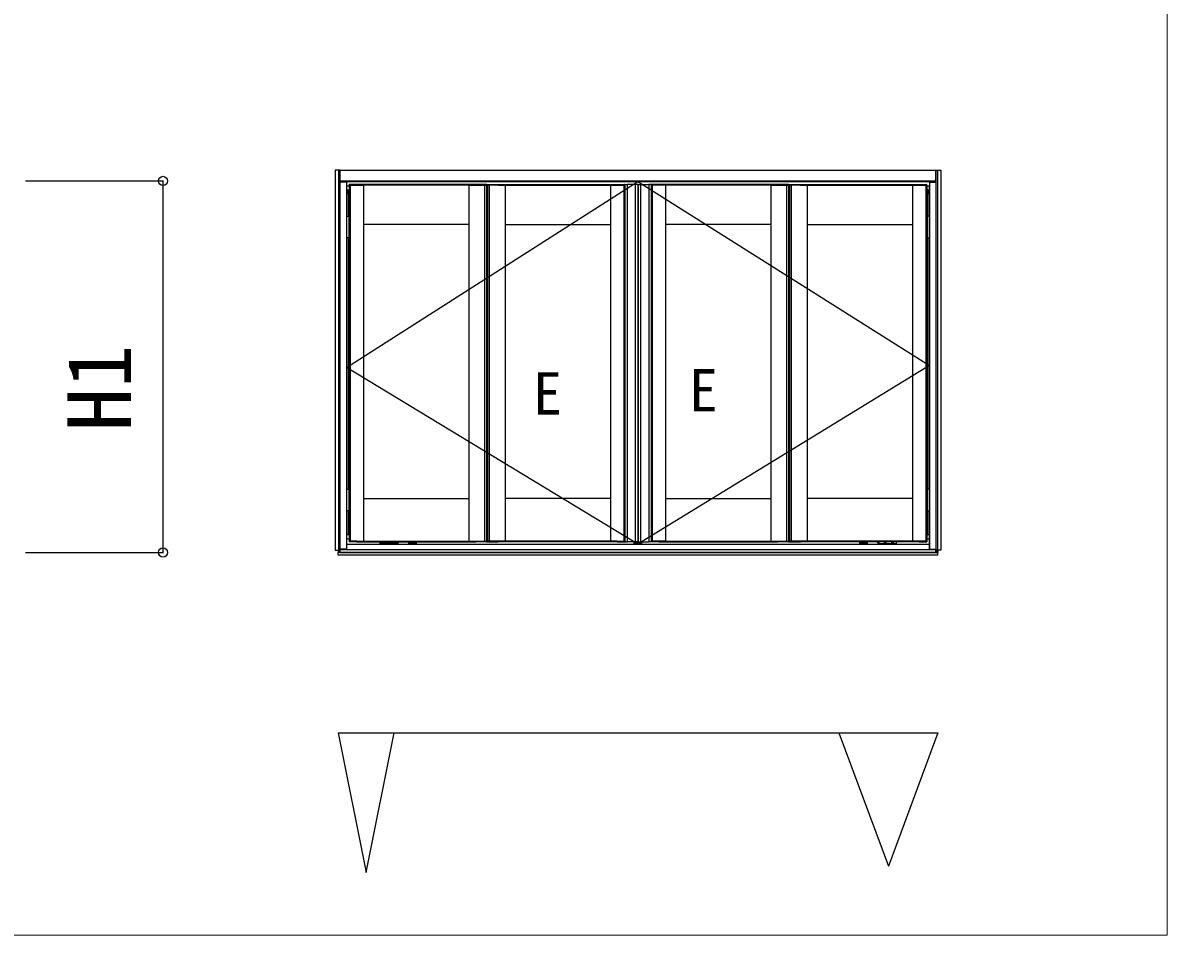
# Model space of a CAD drawing. Units: millimetres, scale not verified. Extents: x -10500 to 10500, y -15656 to 15563.
# Drawn here: x -122 to 3041, y 1034 to 3556 of the extents above; entities that cross this region are included whole.
import ezdxf
from ezdxf.enums import TextEntityAlignment as Align

# ---------------------------------------------------------------- set-up
doc = ezdxf.new("R2010")
doc.units = ezdxf.units.MM
doc.header["$LTSCALE"] = 80
doc.layers.add('0-1_TABLE1', color=7, linetype='Continuous', lineweight=18)
doc.layers.add('0-3_YKK_A1', color=4, linetype='Continuous')
doc.layers.add('0-4_YKK_D', color=6, linetype='Continuous')
doc.styles.add('ＭＳ ゴシック', font='')
doc.styles.get('ＭＳ ゴシック').set_extended_font_data('MS Gothic')

msp = doc.modelspace()

# ---------------------------------------------------------------- linework, layer by layer
at = {"layer": '0-1_TABLE1'}
for p in [(3040.95, 11394.5), (-8900, 1034.5)]:
    msp.add_line(p, (3040.95, 1034.5), dxfattribs=at)
at = {"layer": '0-3_YKK_A1'}
for p, q in [((753.95, 3149.5), (740.95, 3149.5)), ((740.95, 3149.5), (740.95, 2098.5)), ((749.75, 3149.5), (749.75, 2098.5)), ((753.95, 3149.5), (753.95, 2092.5)), ((754.45, 3149.5), (2401.45, 3149.5)), ((754.45, 3116.5), (754.45, 3149.5)), ((2401.45, 3116.5), (2401.45, 3149.5)), ((2401.95, 3149.5), (2401.95, 2092.5)), ((2401.95, 3149.5), (2414.95, 3149.5)), ((2406.15, 3149.5), (2406.15, 2098.5)), ((2414.95, 3149.5), (2414.95, 2098.5)), ((771.95, 3116.5), (753.95, 3116.5)), ((754.45, 3119.5), (2401.45, 3119.5)), ((754.45, 3117.5), (2401.45, 3117.5)), ((768.35, 3116.5), (768.35, 3117.5)), ((769.45, 3116.5), (769.45, 3117.5)), ((771.95, 3116.5), (771.95, 2101.5)), ((771.95, 3106), (779.45, 3106)), ((771.95, 3105.7), (772.45, 3105.7)), ((772.45, 3105.7), (772.45, 2101.5)), ((779.45, 3107.5), (779.45, 2123.5)), ((779.45, 3107.5), (818.95, 3107.5)), ((781.95, 3107.5), (781.95, 2123.5)), ((782.25, 3107.5), (782.25, 3109.5)), ((800.45, 3109.5), (800.45, 3107.5)), ((1128.95, 3109.5), (800.45, 3109.5)), ((1128.95, 3107.5), (800.45, 3107.5)), ((818.95, 3107.5), (818.95, 2123.5)), ((1110.45, 3107.5), (1110.45, 2123.5)), ((1110.45, 3107.5), (1153.95, 3107.5)), ((1128.95, 3109.5), (1128.95, 3107.5)), ((1128.95, 3107.5), (1128.95, 3109)), ((1128.95, 3107.5), (1159.95, 3107.5)), ((1159.45, 3109.5), (1129.45, 3109.49)), ((1153.95, 3107.5), (1153.95, 2123.5)), ((1153.95, 3107.5), (1161.95, 3107.5)), ((1153.95, 3107.5), (1153.95, 2123.5)), ((1158.95, 3107.5), (1158.95, 2123.5)), ((1166.95, 3107.5), (1158.95, 3107.5)), ((1159.95, 3107.5), (1159.95, 3109.01)), ((1159.95, 3107.5), (1159.95, 2123.5)), ((1160.95, 3107.5), (1160.95, 3109.01)), ((1160.95, 3107.5), (1160.95, 2123.5)), ((1191.95, 3107.5), (1160.95, 3107.5)), ((1161.45, 3109.5), (1191.45, 3109.49)), ((1161.95, 3107.5), (1161.95, 2123.5)), ((1166.95, 3107.5), (1166.95, 2123.5)), ((1210.45, 3107.5), (1166.95, 3107.5)), ((1166.95, 3107.5), (1166.95, 2123.5)), ((1191.95, 3109.5), (1191.95, 3107.5)), ((1191.95, 3109.5), (1520.45, 3109.5)), ((1191.95, 3107.5), (1191.95, 3109)), ((1191.95, 3107.5), (1520.45, 3107.5)), ((1210.45, 3107.5), (1210.45, 2123.5)), ((1501.95, 3107.5), (1541.45, 3107.5)), ((1501.95, 3107.5), (1501.95, 2123.5)), ((1520.45, 3109.5), (1520.45, 3107.5)), ((1538.65, 3107.5), (1538.65, 3109.5)), ((1538.95, 3107.5), (1538.95, 2123.5)), ((1539.95, 3109.5), (1547.95, 3109.5)), ((1541.45, 3107.5), (1541.45, 2123.5)), ((1570.45, 3109.5), (1547.95, 3109.5)), ((1547.95, 3109.5), (1547.95, 2121.5)), ((1547.95, 3109.5), (1547.95, 2121.5)), ((1570.45, 3109.5), (1570.45, 2121.5)), ((1570.45, 3109.5), (1570.45, 2121.5)), ((1578.45, 3109.5), (1570.45, 3109.5)), ((1577.45, 3109.5), (1577.45, 2121.5)), ((1577.45, 3109.5), (1585.45, 3109.5)), ((1577.45, 3109.5), (1577.45, 2121.5)), ((1578.45, 3109.5), (1578.45, 2121.5)), ((1578.45, 3109.5), (1578.45, 2121.5)), ((1585.45, 3109.5), (1607.95, 3109.5)), ((1585.45, 3109.5), (1585.45, 2121.5)), ((1585.45, 3109.5), (1585.45, 2121.5)), ((1607.95, 3109.5), (1607.95, 2121.5)), ((1607.95, 3109.5), (1607.95, 2121.5)), ((1615.95, 3109.5), (1607.95, 3109.5)), ((1653.95, 3107.5), (1614.45, 3107.5)), ((1614.45, 3107.5), (1614.45, 2123.5)), ((1616.95, 3107.5), (1616.95, 2123.5)), ((1617.25, 3107.5), (1617.25, 3109.5)), ((1635.45, 3109.5), (1635.45, 3107.5)), ((1963.95, 3109.5), (1635.45, 3109.5)), ((1963.95, 3107.5), (1635.45, 3107.5)), ((1653.95, 3107.5), (1653.95, 2123.5)), ((1945.45, 3107.5), (1945.45, 2123.5)), ((1945.45, 3107.5), (1988.95, 3107.5)), ((1963.95, 3109.5), (1963.95, 3107.5)), ((1963.95, 3107.5), (1963.95, 3109)), ((1963.95, 3107.5), (1994.95, 3107.5)), ((1994.45, 3109.5), (1964.45, 3109.49)), ((1988.95, 3107.5), (1988.95, 2123.5)), ((1988.95, 3107.5), (1996.95, 3107.5)), ((1988.95, 3107.5), (1988.95, 2123.5)), ((1993.95, 3107.5), (1993.95, 2123.5)), ((2001.95, 3107.5), (1993.95, 3107.5)), ((1994.95, 3107.5), (1994.95, 3109.01)), ((1994.95, 3107.5), (1994.95, 2123.5)), ((1995.95, 3107.5), (1995.95, 3109.01)), ((2026.95, 3107.5), (1995.95, 3107.5)), ((1995.95, 3107.5), (1995.95, 2123.5)), ((1996.45, 3109.5), (2026.45, 3109.49)), ((1996.95, 3107.5), (1996.95, 2123.5)), ((2001.95, 3107.5), (2001.95, 2123.5)), ((2045.45, 3107.5), (2001.95, 3107.5)), ((2001.95, 3107.5), (2001.95, 2123.5)), ((2026.95, 3109.5), (2026.95, 3107.5)), ((2026.95, 3109.5), (2355.45, 3109.5)), ((2026.95, 3107.5), (2026.95, 3109)), ((2026.95, 3107.5), (2355.45, 3107.5)), ((2045.45, 3107.5), (2045.45, 2123.5)), ((2336.95, 3107.5), (2336.95, 2123.5)), ((2376.45, 3107.5), (2336.95, 3107.5)), ((2355.45, 3109.5), (2355.45, 3107.5)), ((2373.65, 3107.5), (2373.65, 3109.5)), ((2373.95, 3107.5), (2373.95, 2123.5)), ((2376.45, 3107.5), (2376.45, 2123.5)), ((2376.45, 3106), (2383.95, 3106)), ((2383.45, 3105.7), (2383.45, 2101.5)), ((2383.95, 3105.7), (2383.45, 3105.7)), ((2383.95, 3116.5), (2383.95, 2101.5)), ((2383.95, 3116.5), (2401.95, 3116.5)), ((2386.45, 3116.5), (2386.45, 3117.5)), ((2387.55, 3116.5), (2387.55, 3117.5)), ((772.45, 3095), (779.45, 3095)), ((772.45, 3092.5), (779.45, 3092.5)), ((772.45, 3088.5), (779.45, 3088.5)), ((772.45, 3085), (779.45, 3085)), ((776.95, 3084.7), (776.95, 3022)), ((779.45, 3084.7), (776.95, 3084.7)), ((779.45, 3084.7), (779.45, 2142.5)), ((2376.45, 3095), (2383.45, 3095)), ((2376.45, 3092.5), (2383.45, 3092.5)), ((2376.45, 3088.5), (2383.45, 3088.5)), ((2376.45, 3085), (2383.45, 3085)), ((2376.45, 3084.7), (2376.45, 2142.5)), ((2376.45, 3084.7), (2378.95, 3084.7)), ((2378.95, 3084.7), (2378.95, 3022)), ((778.45, 3063), (779.45, 3063)), ((2377.45, 3063), (2376.45, 3063)), ((772.45, 3022), (779.45, 3022)), ((778.45, 3023), (779.45, 3023)), ((779.45, 3023), (778.45, 3023)), ((779.45, 3022), (778.45, 3022)), ((2377.45, 3023), (2376.45, 3023)), ((2376.45, 3023), (2377.45, 3023)), ((2376.45, 3022), (2377.45, 3022)), ((2383.45, 3022), (2376.45, 3022)), ((1110.45, 2999.5), (818.95, 2999.5)), ((1210.45, 2999.5), (1501.95, 2999.5)), ((1945.45, 2999.5), (1653.95, 2999.5)), ((2045.45, 2999.5), (2336.95, 2999.5)), ((779.45, 2962), (772.45, 2962)), ((776.95, 2962), (776.95, 2267.5)), ((779.45, 2961), (778.45, 2961)), ((778.45, 2961), (779.45, 2961)), ((2376.45, 2962), (2383.45, 2962)), ((2376.45, 2961), (2377.45, 2961)), ((2377.45, 2961), (2376.45, 2961)), ((2378.95, 2962), (2378.95, 2267.5)), ((779.45, 2921), (778.45, 2921)), ((778.45, 2918.5), (779.45, 2918.5)), ((2376.45, 2921), (2377.45, 2921)), ((2377.45, 2918.5), (2376.45, 2918.5)), ((778.45, 2308.5), (779.45, 2308.5)), ((2377.45, 2308.5), (2376.45, 2308.5)), ((772.45, 2267.5), (779.45, 2267.5)), ((778.45, 2268.5), (779.45, 2268.5)), ((779.45, 2268.5), (778.45, 2268.5)), ((779.45, 2267.5), (778.45, 2267.5)), ((2377.45, 2268.5), (2376.45, 2268.5)), ((2376.45, 2268.5), (2377.45, 2268.5)), ((2376.45, 2267.5), (2377.45, 2267.5)), ((2383.45, 2267.5), (2376.45, 2267.5)), ((818.95, 2241.5), (1110.45, 2241.5)), ((1501.95, 2241.5), (1210.45, 2241.5)), ((1653.95, 2241.5), (1945.45, 2241.5)), ((2336.95, 2241.5), (2045.45, 2241.5)), ((779.45, 2207.5), (772.45, 2207.5)), ((776.95, 2207.5), (776.95, 2142.5)), ((779.45, 2206.5), (778.45, 2206.5)), ((778.45, 2206.5), (779.45, 2206.5)), ((2376.45, 2207.5), (2383.45, 2207.5)), ((2376.45, 2206.5), (2377.45, 2206.5)), ((2377.45, 2206.5), (2376.45, 2206.5)), ((2378.95, 2207.5), (2378.95, 2142.5)), ((779.45, 2166.5), (778.45, 2166.5)), ((778.45, 2164), (779.45, 2164)), ((2376.45, 2166.5), (2377.45, 2166.5)), ((2377.45, 2164), (2376.45, 2164)), ((779.45, 2142.5), (772.45, 2142.5)), ((772.45, 2142.5), (779.45, 2142.5)), ((772.45, 2130.5), (779.45, 2130.5)), ((779.45, 2123.5), (818.95, 2123.5)), ((782.25, 2123.5), (782.25, 2121.5)), ((800.45, 2123.5), (1128.95, 2123.5)), ((800.45, 2121.5), (800.45, 2123.5)), ((800.45, 2121.5), (1128.95, 2121.5)), ((864.15, 2121.5), (864.15, 2117.3)), ((873.8, 2121.45), (873.8, 2120.25)), ((874.5, 2120.25), (873.8, 2120.25)), ((874.5, 2121.45), (874.5, 2120.25)), ((893.8, 2121.45), (893.8, 2120.25)), ((894.5, 2120.25), (893.8, 2120.25)), ((894.5, 2121.45), (894.5, 2120.25)), ((912.15, 2121.5), (912.15, 2117.3)), ((914.11, 2121.5), (914.3, 2121.15)), ((914.15, 2121.5), (914.15, 2117.3)), ((914.15, 2118.7), (914.15, 2121.5)), ((916.11, 2120.25), (914.3, 2121.15)), ((944.45, 2119.61), (964.45, 2119.61)), ((944.46, 2121.1), (964.44, 2121.1)), ((964.45, 2120.8), (964.45, 2116.8)), ((1110.45, 2123.5), (1153.95, 2123.5)), ((1128.95, 2123.5), (1159.95, 2123.5)), ((1128.95, 2123.5), (1128.95, 2122)), ((1128.95, 2121.5), (1128.95, 2123.5)), ((1159.45, 2121.5), (1129.45, 2121.51)), ((1153.95, 2123.5), (1161.95, 2123.5)), ((1166.95, 2123.5), (1158.95, 2123.5)), ((1159.95, 2123.5), (1159.95, 2121.99)), ((1191.95, 2123.5), (1160.95, 2123.5)), ((1160.95, 2123.5), (1160.95, 2121.99)), ((1161.45, 2121.5), (1191.45, 2121.51)), ((1210.45, 2123.5), (1166.95, 2123.5)), ((1191.95, 2123.5), (1191.95, 2122)), ((1520.45, 2123.5), (1191.95, 2123.5)), ((1191.95, 2121.5), (1191.95, 2123.5)), ((1520.45, 2121.5), (1191.95, 2121.5)), ((1501.95, 2123.5), (1541.45, 2123.5)), ((1520.45, 2121.5), (1520.45, 2123.5)), ((1538.65, 2123.5), (1538.65, 2121.5)), ((1539.95, 2121.5), (1547.95, 2121.5)), ((1570.45, 2121.5), (1547.95, 2121.5)), ((1567.95, 2119.61), (1587.95, 2119.61)), ((1567.96, 2121.1), (1587.94, 2121.1)), ((1578.45, 2121.5), (1570.45, 2121.5)), ((1577.45, 2121.5), (1585.45, 2121.5)), ((1585.45, 2121.5), (1607.95, 2121.5)), ((1587.95, 2120.8), (1587.95, 2116.8)), ((1615.95, 2121.5), (1607.95, 2121.5)), ((1653.95, 2123.5), (1614.45, 2123.5)), ((1617.25, 2123.5), (1617.25, 2121.5)), ((1635.45, 2123.5), (1963.95, 2123.5)), ((1635.45, 2121.5), (1635.45, 2123.5)), ((1635.45, 2121.5), (1963.95, 2121.5)), ((1945.45, 2123.5), (1988.95, 2123.5)), ((1963.95, 2123.5), (1994.95, 2123.5)), ((1963.95, 2123.5), (1963.95, 2122)), ((1963.95, 2121.5), (1963.95, 2123.5)), ((1994.45, 2121.5), (1964.45, 2121.51)), ((1988.95, 2123.5), (1996.95, 2123.5)), ((2001.95, 2123.5), (1993.95, 2123.5)), ((1994.95, 2123.5), (1994.95, 2121.99)), ((2026.95, 2123.5), (1995.95, 2123.5)), ((1995.95, 2123.5), (1995.95, 2121.99)), ((1996.45, 2121.5), (2026.45, 2121.51)), ((2045.45, 2123.5), (2001.95, 2123.5)), ((2026.95, 2123.5), (2026.95, 2122)), ((2355.45, 2123.5), (2026.95, 2123.5)), ((2026.95, 2121.5), (2026.95, 2123.5)), ((2355.45, 2121.5), (2026.95, 2121.5)), ((2191.45, 2119.61), (2211.45, 2119.61)), ((2191.46, 2121.1), (2211.44, 2121.1)), ((2211.45, 2120.8), (2211.45, 2116.8)), ((2239.78, 2120.25), (2241.6, 2121.15)), ((2241.78, 2121.5), (2241.6, 2121.15)), ((2241.75, 2121.5), (2241.75, 2117.3)), ((2241.75, 2118.7), (2241.75, 2121.5)), ((2243.75, 2121.5), (2243.75, 2117.3)), ((2261.4, 2121.45), (2261.4, 2120.25)), ((2262.1, 2120.25), (2261.4, 2120.25)), ((2262.1, 2121.45), (2262.1, 2120.25)), ((2281.4, 2121.45), (2281.4, 2120.25)), ((2282.1, 2120.25), (2281.4, 2120.25)), ((2282.1, 2121.45), (2282.1, 2120.25)), ((2291.75, 2121.5), (2291.75, 2117.3)), ((2376.45, 2123.5), (2336.95, 2123.5)), ((2355.45, 2121.5), (2355.45, 2123.5)), ((2373.65, 2123.5), (2373.65, 2121.5)), ((2376.45, 2142.5), (2383.45, 2142.5)), ((2376.45, 2142.5), (2383.45, 2142.5)), ((2376.45, 2130.5), (2383.45, 2130.5)), ((740.95, 2098.5), (752.85, 2098.5)), ((748.95, 2098.5), (748.95, 2092.5)), ((753.95, 2092.5), (748.95, 2092.5)), ((2406.95, 2092.5), (748.95, 2092.5)), ((748.95, 2084.5), (748.95, 2092.5)), ((752.85, 2098.5), (752.85, 2092.5)), ((772.45, 2101.5), (753.95, 2101.5)), ((754.45, 2092.5), (754.45, 2101.5)), ((754.45, 2100.54), (2401.45, 2100.54)), ((754.45, 2092.5), (2401.45, 2092.5)), ((772.45, 2115.74), (2383.45, 2115.74)), ((912.15, 2117.3), (864.15, 2117.3)), ((2243.75, 2117.3), (2291.75, 2117.3)), ((2383.45, 2101.5), (2401.95, 2101.5)), ((2401.45, 2092.5), (2401.45, 2101.5)), ((2401.95, 2092.5), (2406.95, 2092.5)), ((2403.05, 2098.5), (2403.05, 2092.5)), ((2414.95, 2098.5), (2403.05, 2098.5)), ((2406.95, 2098.5), (2406.95, 2092.5)), ((2406.95, 2084.5), (2406.95, 2092.5)), ((2406.95, 2084.5), (748.95, 2084.5))]:
    msp.add_line(p, q, dxfattribs=at)
for points in [[(754.45, 3149.5), (753.95, 3149.5), (753.95, 3116.5), (754.45, 3116.5)], [(2401.95, 3149.5), (2401.45, 3149.5), (2401.45, 3116.5), (2401.95, 3116.5)], [(1577.95, 3117.5), (2383.95, 2609), (1577.95, 2115.74), (772.45, 2603.6)], [(753.95, 2092.5), (754.45, 2092.5), (754.45, 2101.5), (753.95, 2101.5)], [(2401.95, 2092.5), (2401.45, 2092.5), (2401.45, 2101.5), (2401.95, 2101.5)]]:
    msp.add_lwpolyline(points, close=True, dxfattribs=at)
for points in [[(800.45, 3107.5), (779.25, 3107.5), (779.25, 3109)], [(800.45, 3107.5), (800.45, 3109.5), (779.75, 3109.5)], [(1520.45, 3107.5), (1520.45, 3109.5), (1541.15, 3109.5)], [(1520.45, 3107.5), (1541.65, 3107.5), (1541.65, 3109)], [(1635.45, 3107.5), (1614.25, 3107.5), (1614.25, 3109)], [(1635.45, 3107.5), (1635.45, 3109.5), (1614.75, 3109.5)], [(2355.45, 3107.5), (2355.45, 3109.5), (2376.15, 3109.5)], [(2355.45, 3107.5), (2376.65, 3107.5), (2376.65, 3109)], [(778.45, 3063), (778.45, 3023), (778.45, 2961), (778.45, 2921)], [(2377.45, 3063), (2377.45, 3023), (2377.45, 2961), (2377.45, 2921)], [(779.45, 2962), (778.45, 2962), (779.45, 2962)], [(2376.45, 2962), (2377.45, 2962), (2376.45, 2962)], [(779.45, 2920.5), (778.45, 2920.5), (778.45, 2918.5)], [(2376.45, 2920.5), (2377.45, 2920.5), (2377.45, 2918.5)], [(778.45, 2308.5), (778.45, 2268.5), (778.45, 2206.5), (778.45, 2166.5)], [(2377.45, 2308.5), (2377.45, 2268.5), (2377.45, 2206.5), (2377.45, 2166.5)], [(779.45, 2207.5), (778.45, 2207.5), (779.45, 2207.5)], [(2376.45, 2207.5), (2377.45, 2207.5), (2376.45, 2207.5)], [(779.45, 2166), (778.45, 2166), (778.45, 2164)], [(2376.45, 2166), (2377.45, 2166), (2377.45, 2164)], [(800.45, 2123.5), (779.25, 2123.5), (779.25, 2122)], [(800.45, 2123.5), (800.45, 2121.5), (779.75, 2121.5)], [(912.15, 2121.5), (912.15, 2117.3), (914.15, 2117.3)], [(964.45, 2116.8), (944.45, 2116.8), (944.45, 2120.8)], [(1520.45, 2123.5), (1541.65, 2123.5), (1541.65, 2122)], [(1520.45, 2123.5), (1520.45, 2121.5), (1541.15, 2121.5)], [(1587.95, 2116.8), (1567.95, 2116.8), (1567.95, 2120.8)], [(1635.45, 2123.5), (1614.25, 2123.5), (1614.25, 2122)], [(1635.45, 2123.5), (1635.45, 2121.5), (1614.75, 2121.5)], [(2211.45, 2116.8), (2191.45, 2116.8), (2191.45, 2120.8)], [(2243.75, 2121.5), (2243.75, 2117.3), (2241.75, 2117.3)], [(2355.45, 2123.5), (2376.65, 2123.5), (2376.65, 2122)], [(2355.45, 2123.5), (2355.45, 2121.5), (2376.15, 2121.5)]]:
    msp.add_lwpolyline(points, dxfattribs=at)
for centre, radius, start, end in [((779.75, 3109), 0.5, 90, 180), ((1129.45, 3108.99), 0.5, 90.0054, 180.0054), ((1159.45, 3109), 0.5, 0.00541, 90.0054), ((1161.45, 3109), 0.5, 89.9946, 179.99459), ((1191.45, 3108.99), 0.5, 359.9946, 89.9946), ((1541.15, 3109), 0.5, 0, 90), ((1614.75, 3109), 0.5, 90, 180), ((1964.45, 3108.99), 0.5, 90.0054, 180.0054), ((1994.45, 3109), 0.5, 0.00541, 90.0054), ((1996.45, 3109), 0.5, 89.9946, 179.99459), ((2026.45, 3108.99), 0.5, 359.9946, 89.9946), ((2376.15, 3109), 0.5, 0, 90), ((779.45, 3064), 1, 90, 270), ((2376.45, 3064), 1, 270, 90), ((779.45, 2309.5), 1, 90, 270), ((2376.45, 2309.5), 1, 270, 90), ((779.75, 2122), 0.5, 180, 270), ((874.15, 2122.3), 3.75, 192.27968, 347.72032), ((873.3, 2121.45), 0.5, 0, 6.01972), ((875, 2121.45), 0.5, 173.98028, 180), ((894.15, 2122.3), 3.75, 192.27968, 347.72032), ((893.3, 2121.45), 0.5, 0, 6.01972), ((895, 2121.45), 0.5, 173.98028, 180), ((912.45, 2122.3), 4.2, 297.28096, 349.05338), ((949.45, 2120.8), 5, 171.92397, 180), ((959.45, 2120.8), 5, 0, 8.07603), ((1129.45, 2122.01), 0.5, 179.9946, 269.9946), ((1159.45, 2122), 0.5, 269.9946, 359.99459), ((1161.45, 2122), 0.5, 180.00541, 270.0054), ((1191.45, 2122.01), 0.5, 270.0054, 0.0054), ((1541.15, 2122), 0.5, 270, 0), ((1572.95, 2120.8), 5, 171.9522, 180), ((1582.95, 2120.8), 5, 0, 8.0478), ((1614.75, 2122), 0.5, 180, 270), ((1964.45, 2122.01), 0.5, 179.9946, 269.9946), ((1994.45, 2122), 0.5, 269.9946, 359.99459), ((1996.45, 2122), 0.5, 180.00541, 270.0054), ((2026.45, 2122.01), 0.5, 270.0054, 0.0054), ((2196.45, 2120.8), 5, 171.9522, 180), ((2206.45, 2120.8), 5, 0, 8.0478), ((2243.45, 2122.3), 4.2, 190.98052, 242.71904), ((2261.75, 2122.3), 3.75, 192.31783, 347.68217), ((2260.9, 2121.45), 0.5, 0, 5.7387), ((2262.6, 2121.45), 0.5, 174.2613, 180), ((2281.75, 2122.3), 3.75, 192.31783, 347.68217), ((2280.9, 2121.45), 0.5, 0, 5.7387), ((2282.6, 2121.45), 0.5, 174.2613, 180), ((2376.15, 2122), 0.5, 270, 0), ((914.3, 2118.7), 0.154, 180, 297.28096), ((2241.59, 2118.7), 0.154, 242.71904, 0)]:
    msp.add_arc(centre, radius, start, end, dxfattribs=at)
at = {"layer": '0-4_YKK_D'}
for p, q in [((-115.05, 3119.5), (265.95, 3119.5)), ((264.95, 2092.5), (264.95, 3119.5)), ((-115.05, 2092.5), (265.95, 2092.5)), ((748.45, 2098.5), (748.45, 2097.62)), ((2407.45, 2098.5), (2407.45, 2097.62)), ((748.95, 1594.17), (2406.95, 1594.17)), ((2133.71, 1594.17), (2270.33, 1224.67)), ((2406.95, 1594.17), (2270.33, 1224.67))]:
    msp.add_line(p, q, dxfattribs=at)
msp.add_lwpolyline([(748.95, 1594.17), (826.45, 1207.92), (903.95, 1594.17)], dxfattribs=at)
for centre in [(264.95, 3119.5), (264.95, 2092.5)]:
    msp.add_circle(centre, 12.75, dxfattribs=at)

# ---------------------------------------------------------------- texts
at = {"layer": '0-3_YKK_A1', "style": 'ＭＳ ゴシック'}
for p in [(1719.06, 2447.01), (1288.19, 2438.27)]:
    msp.add_text('E', height=117.3, dxfattribs=at).set_placement(p, align=Align.BOTTOM_LEFT)
at = {"layer": '0-4_YKK_D', "style": 'ＭＳ ゴシック'}
msp.add_text('H1', height=176, rotation=90, dxfattribs=at).set_placement((228.95, 2427.36), align=Align.BOTTOM_LEFT)

doc.saveas('drawing.dxf')
